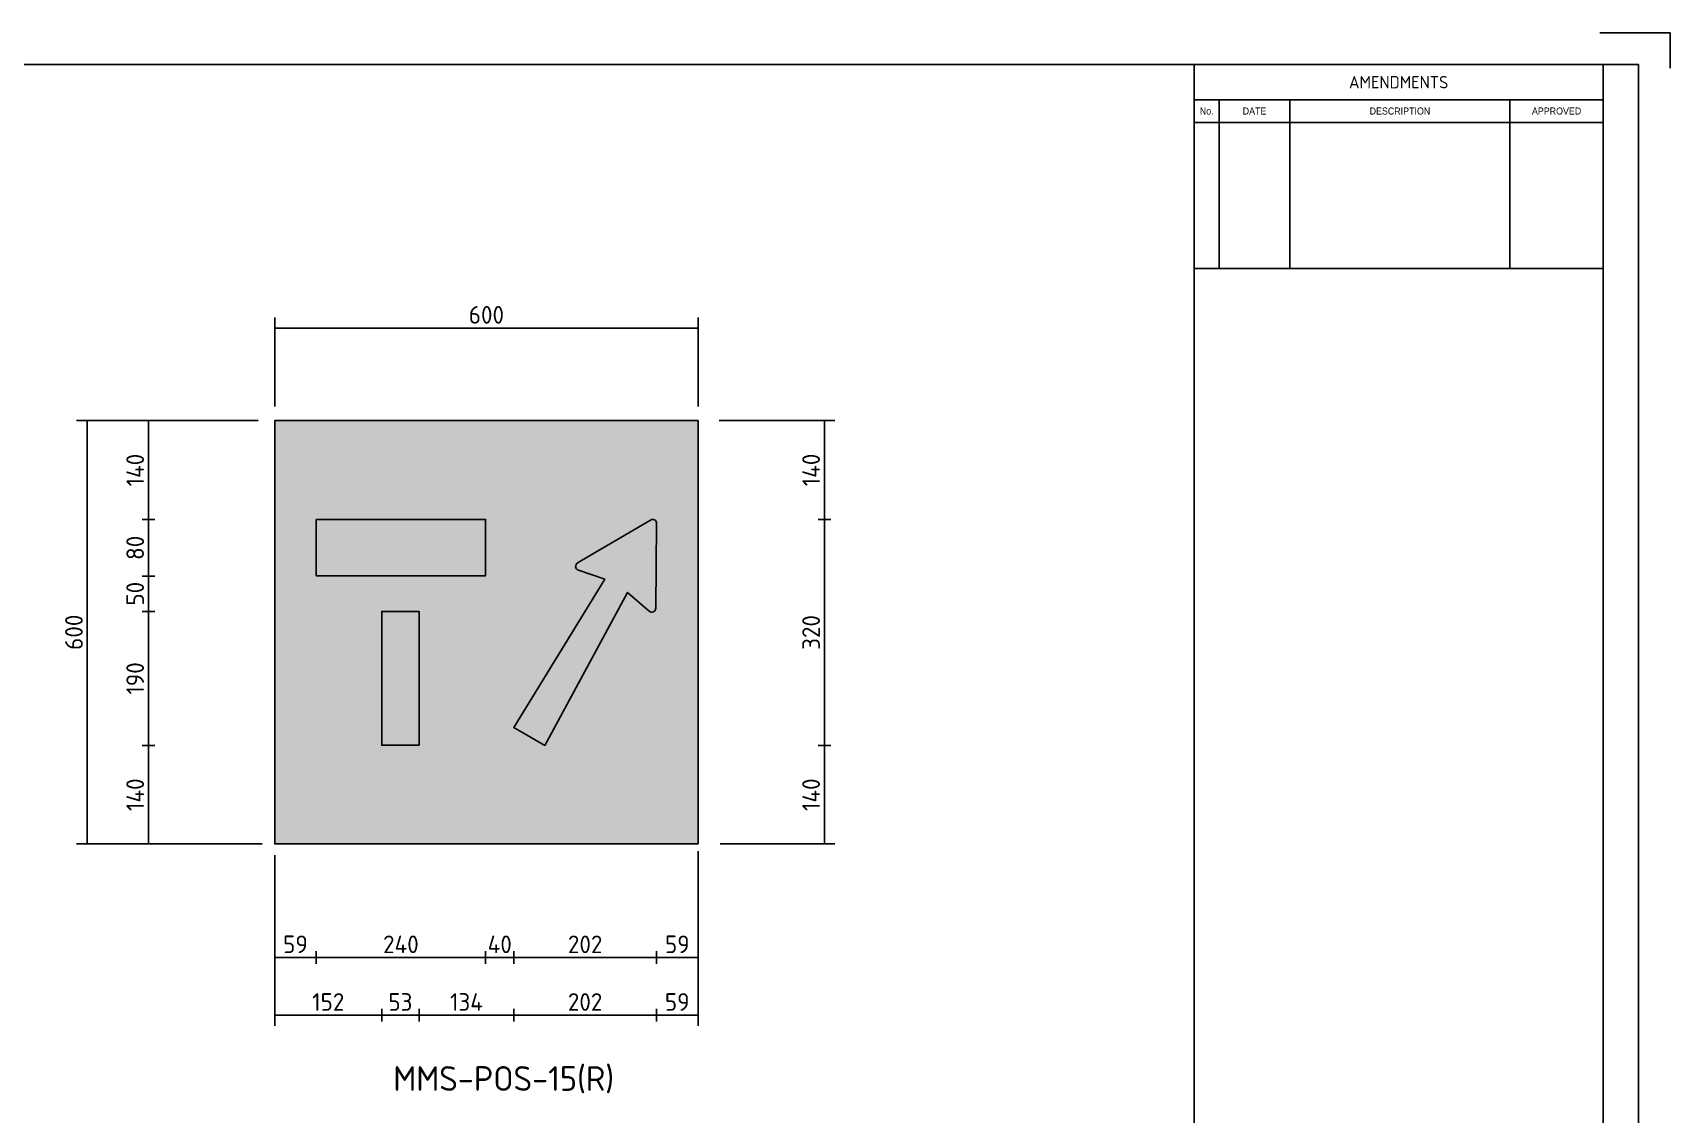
# Model space of a CAD drawing. Extents: x 0 to 420, y 0 to 297.
# Drawn here: x 187.9 to 420, y 143.8 to 297 of the extents above; entities that cross this region are included whole.
import ezdxf
from ezdxf.enums import TextEntityAlignment as Align

# ---------------------------------------------------------------- set-up
doc = ezdxf.new("R2010")
doc.units = 0
doc.header["$LTSCALE"] = 0.3
doc.header["$MEASUREMENT"] = 0
doc.linetypes.add('CENTERX2', pattern=[101.6, 63.5, -12.7, 12.7, -12.7])
doc.layers.get('0').update_dxf_attribs({"linetype": 'CONTINUOUS'})
doc.layers.get('DEFPOINTS').update_dxf_attribs({"linetype": 'CONTINUOUS'})
for name, color, linetype in [('L25', 1, 'CONTINUOUS'), ('L35', 3, 'CONTINUOUS'), ('T25', 1, 'CONTINUOUS'), ('TBLK18', 4, 'CONTINUOUS'), ('TBLK25', 1, 'CONTINUOUS'), ('TBLK35', 3, 'CONTINUOUS'), ('TBLK50', 7, 'CONTINUOUS')]:
    doc.layers.add(name, color=color, linetype=linetype)
doc.layers.add('yellow', color=7, linetype='CONTINUOUS', true_color=0xfedb00)
doc.styles.add('HELVL', font='HELVL.shx', dxfattribs={"height": 2.015})
doc.styles.add('iso', font='iso3098b.shx')
doc.dimstyles.new('SIGNSDIM', dxfattribs={"dimtxt": 2.5, "dimasz": 0.2, "dimexe": 1.5, "dimexo": 2, "dimtad": 1, "dimdec": 4, "dimlfac": 10, "dimrnd": 1, "dimdsep": 46, "dimtxsty": 'iso', "dimblk": 'SGNDIM', "dimcen": 2.5, "dimse2": 1, "dimadec": 0, "dimazin": 0, "dimtfac": 1, "dimtdec": 4, "dimtix": 1, "dimtmove": 0, "dimatfit": 3, "dimldrblk": 'SGNDIM', "dimfxl": 1, "dimtolj": 1, "dimtzin": 0, "dimarcsym": 0})

# ---------------------------------------------------------------- blocks, each defined once
blk = doc.blocks.new('a3amend')
at = {"layer": 'TBLK25'}
for p, q in [((0, -5), (-58, -5)), ((-54.43, -28.9), (-54.43, -5)), ((-44.43, -28.9), (-44.43, -5)), ((-13.22, -28.9), (-13.22, -5)), ((0, -8.2), (-58, -8.2)), ((0, -28.9), (-58, -28.9))]:
    blk.add_line(p, q, dxfattribs=at)
at = {"layer": 'TBLK18', "style": 'HELVL', "width": 0.9}
for s, p in [('No.', (-56.21, -7.09)), ('DATE', (-49.43, -7.09)), ('DESCRIPTION', (-28.82, -7.09)), ('APPROVED', (-6.61, -7.09))]:
    blk.add_text(s, height=1, dxfattribs=at).set_placement(p, align=Align.CENTER)
at = {"layer": 'TBLK25', "style": 'iso'}
blk.add_text('AMENDMENTS', height=1.75, dxfattribs=at).set_placement((-29, -3.38), align=Align.CENTER)
blk = doc.blocks.new('A3BBLK')
at = {"layer": 'TBLK25'}
for q in [(410, 297), (420, 292)]:
    blk.add_line((420, 297), q, dxfattribs=at)
at = {"layer": 'TBLK50'}
for p, q in [((415.5, 292.5), (13, 292.5)), ((352.5, 4.5), (352.5, 292.5)), ((415.5, 4.5), (415.5, 292.5))]:
    blk.add_line(p, q, dxfattribs=at)
blk = doc.blocks.new('a3_in_vtblk std dwg')
at = {"layer": 'TBLK35'}
blk.add_line((410.5, 37), (410.5, 292.5), dxfattribs=at)
blk.add_blockref('A3BBLK', (0, 0))
at = {"layer": 'TBLK18', "style": 'iso'}
blk.add_attdef('MR_DIRECTORATE', text='', height=1.5, dxfattribs=at).set_placement((381.5, 68.12), align=Align.CENTER)
for tag, p in [('STREET_NAME', (355.51, 62.1)), ('SUBURB_POSTCODE', (388.49, 62.1)), ('TELEPHONE_NO.', (368.31, 59.84)), ('FAX_NO.', (393.56, 59.84))]:
    blk.add_attdef(tag, p, '', height=1.5, dxfattribs=at)
at = {"layer": 'TBLK25', "style": 'iso'}
for tag, height, p in [('MR_BRANCH', 2, (381.5, 65.2)), ('ROAD_SECTION', 1.75, (384.5, 29.16)), ('SLK', 1.75, (384.5, 26.11)), ('CHAINAGE', 1.75, (384.5, 19.21))]:
    blk.add_attdef(tag, text='', height=height, dxfattribs=at).set_placement(p, align=Align.CENTER)
for tag, p, height in [('FILE_NUMBER', (371.77, 54.24), 2.5), ('DESIGNED_/_DRAWN', (371.77, 49.49), 2), ('VERIFIED', (371.77, 44.49), 2), ('APPROVED', (371.77, 39.49), 2), ('LOCAL_AUTHORITY', (370.48, 16.73), 1.25)]:
    blk.add_attdef(tag, p, '', height=height, dxfattribs=at)
at = {"layer": 'TBLK35', "style": 'iso', "width": 0.9}
for tag, p in [('ROAD_PROJECT&NUMBER', (384.5, 32.23)), ('DRAWING_DESCRIPTION', (384.5, 22.29))]:
    blk.add_attdef(tag, text='', height=2.5, dxfattribs=at).set_placement(p, align=Align.CENTER)
at = {"layer": 'TBLK50', "style": 'iso'}
blk.add_attdef('MRWA_DRG_NUMBER', (356.29, 6.08), '', height=5, dxfattribs=at)
blk = doc.blocks.new('SGNDIM')
for p, q in [((0, 0), (-1, 0)), ((0, 4.5), (0, -4.5))]:
    blk.add_line(p, q)
blk = doc.blocks.new('*D37')
at = {"layer": 'DEFPOINTS', "color": 0, "transparency": 16777216}
for p in [(228.05, 182.07), (228.05, 165.95), (222.18, 163.65)]:
    blk.add_point(p, dxfattribs=at)
at = {"layer": 'T25', "color": 0, "lineweight": -2, "transparency": 16777216}
for p, q in [((222.18, 165.65), (222.18, 167.45)), ((222.38, 165.95), (227.85, 165.95))]:
    blk.add_line(p, q, dxfattribs=at)
at = {"layer": 'T25', "color": 0, "lineweight": -2, "transparency": 16777216, "xscale": 0.2, "yscale": 0.2, "zscale": 0.2, "rotation": 180}
blk.add_blockref('SGNDIM', (222.18, 165.95), dxfattribs=at)
at = {"layer": 'T25', "color": 0, "lineweight": -2, "transparency": 16777216, "xscale": 0.2, "yscale": 0.2, "zscale": 0.2}
blk.add_blockref('SGNDIM', (228.05, 165.95), dxfattribs=at)
at = {"layer": 'T25', "color": 0, "transparency": 16777216, "insert": (225.11, 167.83), "char_height": 2.5, "attachment_point": 5, "style": 'iso'}
blk.add_mtext('\\A1;59', dxfattribs=at)
blk = doc.blocks.new('*D38')
at = {"layer": 'DEFPOINTS', "color": 0, "transparency": 16777216}
for p in [(228.05, 173.32), (252.07, 173.32), (252.07, 165.95)]:
    blk.add_point(p, dxfattribs=at)
at = {"layer": 'T25', "color": 0, "lineweight": -2, "transparency": 16777216}
blk.add_line((228.25, 165.95), (251.87, 165.95), dxfattribs=at)
at = {"layer": 'T25', "color": 0, "lineweight": -2, "transparency": 16777216, "xscale": 0.2, "yscale": 0.2, "zscale": 0.2, "rotation": 180}
blk.add_blockref('SGNDIM', (228.05, 165.95), dxfattribs=at)
at = {"layer": 'T25', "color": 0, "lineweight": -2, "transparency": 16777216, "xscale": 0.2, "yscale": 0.2, "zscale": 0.2}
blk.add_blockref('SGNDIM', (252.07, 165.95), dxfattribs=at)
at = {"layer": 'T25', "color": 0, "transparency": 16777216, "insert": (240.06, 167.83), "char_height": 2.5, "attachment_point": 5, "style": 'iso'}
blk.add_mtext('\\A1;240', dxfattribs=at)
blk = doc.blocks.new('*D39')
at = {"layer": 'DEFPOINTS', "color": 0, "transparency": 16777216}
for p in [(276.3, 183.04), (282.18, 183.04), (282.18, 165.95)]:
    blk.add_point(p, dxfattribs=at)
at = {"layer": 'T25', "color": 0, "lineweight": -2, "transparency": 16777216}
for p, q in [((282.18, 181.04), (282.18, 164.45)), ((276.5, 165.95), (281.98, 165.95))]:
    blk.add_line(p, q, dxfattribs=at)
at = {"layer": 'T25', "color": 0, "lineweight": -2, "transparency": 16777216, "xscale": 0.2, "yscale": 0.2, "zscale": 0.2, "rotation": 180}
blk.add_blockref('SGNDIM', (276.3, 165.95), dxfattribs=at)
at = {"layer": 'T25', "color": 0, "lineweight": -2, "transparency": 16777216, "xscale": 0.2, "yscale": 0.2, "zscale": 0.2}
blk.add_blockref('SGNDIM', (282.18, 165.95), dxfattribs=at)
at = {"layer": 'T25', "color": 0, "transparency": 16777216, "insert": (279.24, 167.83), "char_height": 2.5, "attachment_point": 5, "style": 'iso'}
blk.add_mtext('\\A1;59', dxfattribs=at)
blk = doc.blocks.new('*D40')
at = {"layer": 'DEFPOINTS', "color": 0, "transparency": 16777216}
for p in [(221.82, 242.05), (204.27, 228.01), (218.64, 228.01)]:
    blk.add_point(p, dxfattribs=at)
at = {"layer": 'T25', "color": 0, "lineweight": -2, "transparency": 16777216}
for p, q in [((219.82, 242.05), (202.77, 242.05)), ((204.27, 241.85), (204.27, 228.21))]:
    blk.add_line(p, q, dxfattribs=at)
at = {"layer": 'T25', "color": 0, "lineweight": -2, "transparency": 16777216, "xscale": 0.2, "yscale": 0.2, "zscale": 0.2}
for p, rotation in [((204.27, 242.05), 90), ((204.27, 228.01), 270)]:
    blk.add_blockref('SGNDIM', p, dxfattribs=dict(at, rotation=rotation))
at = {"layer": 'T25', "color": 0, "transparency": 16777216, "insert": (202.39, 235.03), "char_height": 2.5, "attachment_point": 5, "rotation": 90, "style": 'iso'}
blk.add_mtext('\\A1;140', dxfattribs=at)
blk = doc.blocks.new('*D41')
at = {"layer": 'DEFPOINTS', "color": 0, "transparency": 16777216}
for p in [(212.23, 228.01), (204.27, 220.01), (212.23, 220.01)]:
    blk.add_point(p, dxfattribs=at)
at = {"layer": 'T25', "color": 0, "lineweight": -2, "transparency": 16777216}
blk.add_line((204.27, 227.81), (204.27, 220.21), dxfattribs=at)
at = {"layer": 'T25', "color": 0, "lineweight": -2, "transparency": 16777216, "xscale": 0.2, "yscale": 0.2, "zscale": 0.2}
for p, rotation in [((204.27, 228.01), 90), ((204.27, 220.01), 270)]:
    blk.add_blockref('SGNDIM', p, dxfattribs=dict(at, rotation=rotation))
at = {"layer": 'T25', "color": 0, "transparency": 16777216, "insert": (202.39, 224.01), "char_height": 2.5, "attachment_point": 5, "rotation": 90, "style": 'iso'}
blk.add_mtext('\\A1;80', dxfattribs=at)
blk = doc.blocks.new('*D42')
at = {"layer": 'DEFPOINTS', "color": 0, "transparency": 16777216}
for p in [(223.49, 196.01), (204.27, 182.05), (222.39, 182.05)]:
    blk.add_point(p, dxfattribs=at)
at = {"layer": 'T25', "color": 0, "lineweight": -2, "transparency": 16777216}
for p, q in [((204.27, 195.81), (204.27, 182.25)), ((220.39, 182.05), (202.77, 182.05))]:
    blk.add_line(p, q, dxfattribs=at)
at = {"layer": 'T25', "color": 0, "lineweight": -2, "transparency": 16777216, "xscale": 0.2, "yscale": 0.2, "zscale": 0.2}
for p, rotation in [((204.27, 196.01), 90), ((204.27, 182.05), 270)]:
    blk.add_blockref('SGNDIM', p, dxfattribs=dict(at, rotation=rotation))
at = {"layer": 'T25', "color": 0, "transparency": 16777216, "insert": (202.39, 189.03), "char_height": 2.5, "attachment_point": 5, "rotation": 90, "style": 'iso'}
blk.add_mtext('\\A1;140', dxfattribs=at)
blk = doc.blocks.new('*D43')
at = {"layer": 'DEFPOINTS', "color": 0, "transparency": 16777216}
for p in [(282.18, 255.16), (222.18, 242.05), (282.18, 242.05)]:
    blk.add_point(p, dxfattribs=at)
at = {"layer": 'T25', "color": 0, "lineweight": -2, "transparency": 16777216}
for p, q in [((222.18, 244.05), (222.18, 256.66)), ((282.18, 244.05), (282.18, 256.66)), ((222.38, 255.16), (281.98, 255.16))]:
    blk.add_line(p, q, dxfattribs=at)
at = {"layer": 'T25', "color": 0, "lineweight": -2, "transparency": 16777216, "xscale": 0.2, "yscale": 0.2, "zscale": 0.2, "rotation": 180}
blk.add_blockref('SGNDIM', (222.18, 255.16), dxfattribs=at)
at = {"layer": 'T25', "color": 0, "lineweight": -2, "transparency": 16777216, "xscale": 0.2, "yscale": 0.2, "zscale": 0.2}
blk.add_blockref('SGNDIM', (282.18, 255.16), dxfattribs=at)
at = {"layer": 'T25', "color": 0, "transparency": 16777216, "insert": (252.18, 257.03), "char_height": 2.5, "attachment_point": 5, "style": 'iso'}
blk.add_mtext('\\A1;600', dxfattribs=at)
blk = doc.blocks.new('*D28')
at = {"layer": 'DEFPOINTS', "color": 0, "transparency": 16777216}
for p in [(209.24, 220.01), (204.27, 215.01), (209.24, 215.01)]:
    blk.add_point(p, dxfattribs=at)
at = {"layer": 'T25', "color": 0, "lineweight": -2, "transparency": 16777216}
blk.add_line((204.27, 219.81), (204.27, 215.21), dxfattribs=at)
at = {"layer": 'T25', "color": 0, "lineweight": -2, "transparency": 16777216, "xscale": 0.2, "yscale": 0.2, "zscale": 0.2}
for p, rotation in [((204.27, 220.01), 90), ((204.27, 215.01), 270)]:
    blk.add_blockref('SGNDIM', p, dxfattribs=dict(at, rotation=rotation))
at = {"layer": 'T25', "color": 0, "transparency": 16777216, "insert": (202.39, 217.51), "char_height": 2.5, "attachment_point": 5, "rotation": 90, "style": 'iso'}
blk.add_mtext('\\A1;50', dxfattribs=at)
blk = doc.blocks.new('*D29')
at = {"layer": 'DEFPOINTS', "color": 0, "transparency": 16777216}
for p in [(223.17, 215.01), (204.27, 196.01), (223.17, 196.01)]:
    blk.add_point(p, dxfattribs=at)
at = {"layer": 'T25', "color": 0, "lineweight": -2, "transparency": 16777216}
blk.add_line((204.27, 214.81), (204.27, 196.21), dxfattribs=at)
at = {"layer": 'T25', "color": 0, "lineweight": -2, "transparency": 16777216, "xscale": 0.2, "yscale": 0.2, "zscale": 0.2}
for p, rotation in [((204.27, 215.01), 90), ((204.27, 196.01), 270)]:
    blk.add_blockref('SGNDIM', p, dxfattribs=dict(at, rotation=rotation))
at = {"layer": 'T25', "color": 0, "transparency": 16777216, "insert": (202.39, 205.51), "char_height": 2.5, "attachment_point": 5, "rotation": 90, "style": 'iso'}
blk.add_mtext('\\A1;190', dxfattribs=at)
blk = doc.blocks.new('*D30')
at = {"layer": 'DEFPOINTS', "color": 0, "transparency": 16777216}
for p in [(283.17, 242.05), (285.74, 228.04), (300.09, 228.04)]:
    blk.add_point(p, dxfattribs=at)
at = {"layer": 'T25', "color": 0, "lineweight": -2, "transparency": 16777216}
for p, q in [((285.17, 242.05), (301.59, 242.05)), ((300.09, 241.85), (300.09, 228.24))]:
    blk.add_line(p, q, dxfattribs=at)
at = {"layer": 'T25', "color": 0, "lineweight": -2, "transparency": 16777216, "xscale": 0.2, "yscale": 0.2, "zscale": 0.2}
for p, rotation in [((300.09, 242.05), 90), ((300.09, 228.04), 270)]:
    blk.add_blockref('SGNDIM', p, dxfattribs=dict(at, rotation=rotation))
at = {"layer": 'T25', "color": 0, "transparency": 16777216, "insert": (298.21, 235.05), "char_height": 2.5, "attachment_point": 5, "rotation": 90, "style": 'iso'}
blk.add_mtext('\\A1;140', dxfattribs=at)
blk = doc.blocks.new('*D31')
at = {"layer": 'DEFPOINTS', "color": 0, "transparency": 16777216}
for p in [(275.01, 196.01), (283.32, 182.05), (300.09, 182.05)]:
    blk.add_point(p, dxfattribs=at)
at = {"layer": 'T25', "color": 0, "lineweight": -2, "transparency": 16777216}
for p, q in [((300.09, 195.81), (300.09, 182.25)), ((285.32, 182.05), (301.59, 182.05))]:
    blk.add_line(p, q, dxfattribs=at)
at = {"layer": 'T25', "color": 0, "lineweight": -2, "transparency": 16777216, "xscale": 0.2, "yscale": 0.2, "zscale": 0.2}
for p, rotation in [((300.09, 196.01), 90), ((300.09, 182.05), 270)]:
    blk.add_blockref('SGNDIM', p, dxfattribs=dict(at, rotation=rotation))
at = {"layer": 'T25', "color": 0, "transparency": 16777216, "insert": (298.21, 189.03), "char_height": 2.5, "attachment_point": 5, "rotation": 90, "style": 'iso'}
blk.add_mtext('\\A1;140', dxfattribs=at)
blk = doc.blocks.new('*D32')
at = {"layer": 'DEFPOINTS', "color": 0, "transparency": 16777216}
for p in [(268.22, 228.04), (268.22, 196.01), (300.09, 196.01)]:
    blk.add_point(p, dxfattribs=at)
at = {"layer": 'T25', "color": 0, "lineweight": -2, "transparency": 16777216}
blk.add_line((300.09, 227.84), (300.09, 196.21), dxfattribs=at)
at = {"layer": 'T25', "color": 0, "lineweight": -2, "transparency": 16777216, "xscale": 0.2, "yscale": 0.2, "zscale": 0.2}
for p, rotation in [((300.09, 228.04), 90), ((300.09, 196.01), 270)]:
    blk.add_blockref('SGNDIM', p, dxfattribs=dict(at, rotation=rotation))
at = {"layer": 'T25', "color": 0, "transparency": 16777216, "insert": (298.21, 212.02), "char_height": 2.5, "attachment_point": 5, "rotation": 90, "style": 'iso'}
blk.add_mtext('\\A1;320', dxfattribs=at)
blk = doc.blocks.new('*D33')
at = {"layer": 'DEFPOINTS', "color": 0, "transparency": 16777216}
for p in [(237.34, 201.6), (222.18, 182.44), (237.34, 157.78)]:
    blk.add_point(p, dxfattribs=at)
at = {"layer": 'T25', "color": 0, "lineweight": -2, "transparency": 16777216}
for p, q in [((222.18, 180.44), (222.18, 156.28)), ((222.38, 157.78), (237.14, 157.78))]:
    blk.add_line(p, q, dxfattribs=at)
at = {"layer": 'T25', "color": 0, "lineweight": -2, "transparency": 16777216, "xscale": 0.2, "yscale": 0.2, "zscale": 0.2, "rotation": 180}
blk.add_blockref('SGNDIM', (222.18, 157.78), dxfattribs=at)
at = {"layer": 'T25', "color": 0, "lineweight": -2, "transparency": 16777216, "xscale": 0.2, "yscale": 0.2, "zscale": 0.2}
blk.add_blockref('SGNDIM', (237.34, 157.78), dxfattribs=at)
at = {"layer": 'T25', "color": 0, "transparency": 16777216, "insert": (229.76, 159.66), "char_height": 2.5, "attachment_point": 5, "style": 'iso'}
blk.add_mtext('\\A1;152', dxfattribs=at)
blk = doc.blocks.new('*D34')
at = {"layer": 'DEFPOINTS', "color": 0, "transparency": 16777216}
for p in [(237.34, 159.41), (242.64, 159.41), (242.64, 157.78)]:
    blk.add_point(p, dxfattribs=at)
at = {"layer": 'T25', "color": 0, "lineweight": -2, "transparency": 16777216}
blk.add_line((237.54, 157.78), (242.44, 157.78), dxfattribs=at)
at = {"layer": 'T25', "color": 0, "lineweight": -2, "transparency": 16777216, "xscale": 0.2, "yscale": 0.2, "zscale": 0.2, "rotation": 180}
blk.add_blockref('SGNDIM', (237.34, 157.78), dxfattribs=at)
at = {"layer": 'T25', "color": 0, "lineweight": -2, "transparency": 16777216, "xscale": 0.2, "yscale": 0.2, "zscale": 0.2}
blk.add_blockref('SGNDIM', (242.64, 157.78), dxfattribs=at)
at = {"layer": 'T25', "color": 0, "transparency": 16777216, "insert": (239.99, 159.66), "char_height": 2.5, "attachment_point": 5, "style": 'iso'}
blk.add_mtext('\\A1;53', dxfattribs=at)
blk = doc.blocks.new('*D35')
at = {"layer": 'DEFPOINTS', "color": 0, "transparency": 16777216}
for p in [(276.28, 174.93), (282.18, 174.93), (282.18, 157.78)]:
    blk.add_point(p, dxfattribs=at)
at = {"layer": 'T25', "color": 0, "lineweight": -2, "transparency": 16777216}
for p, q in [((282.18, 172.93), (282.18, 156.28)), ((276.48, 157.78), (281.98, 157.78))]:
    blk.add_line(p, q, dxfattribs=at)
at = {"layer": 'T25', "color": 0, "lineweight": -2, "transparency": 16777216, "xscale": 0.2, "yscale": 0.2, "zscale": 0.2, "rotation": 180}
blk.add_blockref('SGNDIM', (276.28, 157.78), dxfattribs=at)
at = {"layer": 'T25', "color": 0, "lineweight": -2, "transparency": 16777216, "xscale": 0.2, "yscale": 0.2, "zscale": 0.2}
blk.add_blockref('SGNDIM', (282.18, 157.78), dxfattribs=at)
at = {"layer": 'T25', "color": 0, "transparency": 16777216, "insert": (279.23, 159.66), "char_height": 2.5, "attachment_point": 5, "style": 'iso'}
blk.add_mtext('\\A1;59', dxfattribs=at)
blk = doc.blocks.new('*D44')
at = {"layer": 'DEFPOINTS', "color": 0, "transparency": 16777216}
for p in [(242.64, 161.9), (256.06, 161.9), (256.06, 157.78)]:
    blk.add_point(p, dxfattribs=at)
at = {"layer": 'T25', "color": 0, "lineweight": -2, "transparency": 16777216}
blk.add_line((242.84, 157.78), (255.86, 157.78), dxfattribs=at)
at = {"layer": 'T25', "color": 0, "lineweight": -2, "transparency": 16777216, "xscale": 0.2, "yscale": 0.2, "zscale": 0.2, "rotation": 180}
blk.add_blockref('SGNDIM', (242.64, 157.78), dxfattribs=at)
at = {"layer": 'T25', "color": 0, "lineweight": -2, "transparency": 16777216, "xscale": 0.2, "yscale": 0.2, "zscale": 0.2}
blk.add_blockref('SGNDIM', (256.06, 157.78), dxfattribs=at)
at = {"layer": 'T25', "color": 0, "transparency": 16777216, "insert": (249.35, 159.66), "char_height": 2.5, "attachment_point": 5, "style": 'iso'}
blk.add_mtext('\\A1;134', dxfattribs=at)
blk = doc.blocks.new('*D45')
at = {"layer": 'DEFPOINTS', "color": 0, "transparency": 16777216}
for p in [(256.06, 172.16), (276.3, 172.16), (276.3, 165.95)]:
    blk.add_point(p, dxfattribs=at)
at = {"layer": 'T25', "color": 0, "lineweight": -2, "transparency": 16777216}
blk.add_line((256.26, 165.95), (276.1, 165.95), dxfattribs=at)
at = {"layer": 'T25', "color": 0, "lineweight": -2, "transparency": 16777216, "xscale": 0.2, "yscale": 0.2, "zscale": 0.2, "rotation": 180}
blk.add_blockref('SGNDIM', (256.06, 165.95), dxfattribs=at)
at = {"layer": 'T25', "color": 0, "lineweight": -2, "transparency": 16777216, "xscale": 0.2, "yscale": 0.2, "zscale": 0.2}
blk.add_blockref('SGNDIM', (276.3, 165.95), dxfattribs=at)
at = {"layer": 'T25', "color": 0, "transparency": 16777216, "insert": (266.18, 167.83), "char_height": 2.5, "attachment_point": 5, "style": 'iso'}
blk.add_mtext('\\A1;202', dxfattribs=at)
blk = doc.blocks.new('*D46')
at = {"layer": 'DEFPOINTS', "color": 0, "transparency": 16777216}
for p in [(252.07, 167.18), (256.06, 167.18), (256.06, 165.95)]:
    blk.add_point(p, dxfattribs=at)
at = {"layer": 'T25', "color": 0, "lineweight": -2, "transparency": 16777216}
for p, q in [((251.87, 165.95), (251.67, 165.95)), ((252.07, 165.95), (256.06, 165.95)), ((256.26, 165.95), (256.46, 165.95))]:
    blk.add_line(p, q, dxfattribs=at)
at = {"layer": 'T25', "color": 0, "lineweight": -2, "transparency": 16777216, "xscale": 0.2, "yscale": 0.2, "zscale": 0.2}
blk.add_blockref('SGNDIM', (252.07, 165.95), dxfattribs=at)
at = {"layer": 'T25', "color": 0, "lineweight": -2, "transparency": 16777216, "xscale": 0.2, "yscale": 0.2, "zscale": 0.2, "rotation": 180}
blk.add_blockref('SGNDIM', (256.06, 165.95), dxfattribs=at)
at = {"layer": 'T25', "color": 0, "transparency": 16777216, "insert": (254.07, 167.83), "char_height": 2.5, "attachment_point": 5, "style": 'iso'}
blk.add_mtext('\\A1;40', dxfattribs=at)
blk = doc.blocks.new('*D47')
at = {"layer": 'DEFPOINTS', "color": 0, "transparency": 16777216}
for p in [(220.32, 242.05), (195.58, 182.05), (220.32, 182.05)]:
    blk.add_point(p, dxfattribs=at)
at = {"layer": 'T25', "color": 0, "lineweight": -2, "transparency": 16777216}
for p, q in [((218.32, 242.05), (194.08, 242.05)), ((195.58, 241.85), (195.58, 182.25)), ((218.32, 182.05), (194.08, 182.05))]:
    blk.add_line(p, q, dxfattribs=at)
at = {"layer": 'T25', "color": 0, "lineweight": -2, "transparency": 16777216, "xscale": 0.2, "yscale": 0.2, "zscale": 0.2}
for p, rotation in [((195.58, 242.05), 90), ((195.58, 182.05), 270)]:
    blk.add_blockref('SGNDIM', p, dxfattribs=dict(at, rotation=rotation))
at = {"layer": 'T25', "color": 0, "transparency": 16777216, "insert": (193.71, 212.05), "char_height": 2.5, "attachment_point": 5, "rotation": 90, "style": 'iso'}
blk.add_mtext('\\A1;600', dxfattribs=at)
blk = doc.blocks.new('*D36')
at = {"layer": 'DEFPOINTS', "color": 0, "transparency": 16777216}
for p in [(256.05, 163.99), (276.28, 163.99), (276.28, 157.78)]:
    blk.add_point(p, dxfattribs=at)
at = {"layer": 'T25', "color": 0, "lineweight": -2, "transparency": 16777216}
blk.add_line((256.25, 157.78), (276.08, 157.78), dxfattribs=at)
at = {"layer": 'T25', "color": 0, "lineweight": -2, "transparency": 16777216, "xscale": 0.2, "yscale": 0.2, "zscale": 0.2, "rotation": 180}
blk.add_blockref('SGNDIM', (256.05, 157.78), dxfattribs=at)
at = {"layer": 'T25', "color": 0, "lineweight": -2, "transparency": 16777216, "xscale": 0.2, "yscale": 0.2, "zscale": 0.2}
blk.add_blockref('SGNDIM', (276.28, 157.78), dxfattribs=at)
at = {"layer": 'T25', "color": 0, "transparency": 16777216, "insert": (266.17, 159.66), "char_height": 2.5, "attachment_point": 5, "style": 'iso'}
blk.add_mtext('\\A1;202', dxfattribs=at)

msp = doc.modelspace()

# ---------------------------------------------------------------- hatches: boundary and pattern name
at = {"layer": 'L25'}
for points in [[(228.052264, 228.047313), (228.052264, 220.047313), (252.067808, 220.047313), (252.067808, 228.047313)], [(242.64365, 196.047277), (237.340217, 196.047277), (237.340217, 215.005966), (242.64365, 215.005966)]]:
    msp.add_hatch(color=256, dxfattribs=at).paths.add_polyline_path(points)
h = msp.add_hatch(color=256, dxfattribs=at)
edge = h.paths.add_edge_path()
edge.add_arc((275.725076, 227.45881), 0.577273, -0.5009578, 120.5009578)
edge.add_line((275.432079, 227.956201), (265.112012, 221.876984))
edge.add_arc((265.405009, 221.379594), 0.577273, 120.5009578, 251.2340359)
edge.add_line((265.219298, 220.833008), (268.965843, 219.560063))
edge.add_line((268.965843, 219.560063), (256.063634, 198.533297))
edge.add_line((256.063634, 198.533297), (260.442175, 196.005345))
edge.add_line((260.442175, 196.005345), (272.200784, 217.692369))
edge.add_line((272.200784, 217.692369), (275.24139, 215.046295))
edge.add_arc((275.620353, 215.481762), 0.577273, 228.96872309, 359.4990422)
edge.add_line((276.197604, 215.476714), (276.302327, 227.453763))
at = {"layer": 'yellow'}
h = msp.add_hatch(color=256, dxfattribs=at)
h.paths.add_polyline_path([(282.177295, 182.054808), (282.177295, 242.054808), (222.177295, 242.054808), (222.177295, 182.054808)])
edge = h.paths.add_edge_path(flags=16)
edge.add_arc((275.725076, 227.45881), 0.577273, 359.4990422, 480.5009578)
edge.add_line((275.432079, 227.956201), (265.112012, 221.876984))
edge.add_arc((265.405009, 221.379594), 0.577273, 120.5009578, 251.2340359)
edge.add_line((265.219298, 220.833008), (268.965843, 219.560063))
edge.add_line((268.965843, 219.560063), (256.063634, 198.533297))
edge.add_line((256.063634, 198.533297), (260.442175, 196.005345))
edge.add_line((260.442175, 196.005345), (272.200784, 217.692369))
edge.add_line((272.200784, 217.692369), (275.24139, 215.046295))
edge.add_arc((275.620353, 215.481762), 0.577273, 228.96872309, 359.4990422)
edge.add_line((276.197604, 215.476714), (276.302327, 227.453763))
h.paths.add_polyline_path([(242.64365, 196.047277), (237.340217, 196.047277), (237.340217, 215.005966), (242.64365, 215.005966)], flags=16)
h.paths.add_polyline_path([(228.052264, 228.047313), (228.052264, 220.047313), (252.067808, 220.047313), (252.067808, 228.047313)], flags=16)

# ---------------------------------------------------------------- linework, layer by layer
at = {"layer": 'L25'}
for points in [[(282.177295, 182.054808), (282.177295, 242.054808), (222.177295, 242.054808), (222.177295, 182.054808)], [(228.052264, 228.047313), (228.052264, 220.047313), (252.067808, 220.047313), (252.067808, 228.047313)], [(242.64365, 196.047277), (237.340217, 196.047277), (237.340217, 215.005966), (242.64365, 215.005966)]]:
    msp.add_lwpolyline(points, close=True, dxfattribs=at)
msp.add_lwpolyline([(276.302327, 227.453763, 0.5831939646), (275.432079, 227.956201), (265.112012, 221.876984, 0.6415763171), (265.219298, 220.833008), (268.965843, 219.560063), (256.063634, 198.533297), (260.442175, 196.005345), (272.200784, 217.692369), (275.24139, 215.046295, 0.6403281607), (276.197604, 215.476714)], format="xyb", close=True, dxfattribs=at)

# ---------------------------------------------------------------- block references
msp.add_blockref('a3_in_vtblk std dwg', (0, 0))
at = {"layer": 'TBLK25', "linetype": 'CENTERX2'}
msp.add_blockref('a3amend', (410.499999, 292.5), dxfattribs=at)

# ---------------------------------------------------------------- texts
at = {"layer": 'L35', "style": 'iso'}
msp.add_text('MMS-POS-15(R)', height=3.5, dxfattribs=at).set_placement((254.62881, 147.067734), align=Align.CENTER)

# ---------------------------------------------------------------- dimensions: what is measured, and where the dimension line sits
at = {"layer": 'T25'}
dim = msp.add_linear_dim(base=(282.177295, 255.158706), p1=(222.177295, 242.054808), p2=(282.177295, 242.054808), dimstyle='SIGNSDIM', override={"dimse2": 0}, dxfattribs=at)
dim.commit()
dim.dimension.update_dxf_attribs({"geometry": '*D43', "text_midpoint": (252.177295, 257.033706)})
for base, p1, p2, angle, override, picture, middle in [((195.584875, 182.054808), (220.32201, 242.054808), (220.32201, 182.054808), 90, {"dimse2": 0}, '*D47', (193.709875, 212.054808)), ((204.266319, 220.00613), (212.227013, 228.006391), (212.227013, 220.00613), 90, {"dimse1": 1}, '*D41', (202.391319, 224.006261)), ((300.088271, 196.005345), (268.21595, 228.036083), (268.21595, 196.005345), 90, {"dimse1": 1}, '*D32', (298.213271, 212.020714)), ((204.266319, 215.005966), (209.241753, 220.00613), (209.241753, 215.005966), 90, {"dimse1": 1}, '*D28', (202.391319, 217.506048)), ((204.266319, 196.005345), (223.172968, 215.005966), (223.172968, 196.005345), 90, {"dimse1": 1}, '*D29', (202.391319, 205.505656)), ((204.266319, 182.054808), (223.486915, 196.005345), (222.387947, 182.054808), 90, {"dimse1": 1, "dimse2": 0}, '*D42', (202.391319, 189.030076)), ((300.088271, 182.054808), (275.012585, 196.005345), (283.315893, 182.054808), 90, {"dimse1": 1, "dimse2": 0}, '*D31', (298.213271, 189.030076)), ((282.177295, 165.95091), (276.302327, 183.044104), (282.177295, 183.044104), 0, {"dimse1": 1, "dimse2": 0}, '*D39', (279.239811, 167.82591)), ((282.177295, 157.782082), (276.284938, 174.92587), (282.177295, 174.92587), 0, {"dimse1": 1, "dimse2": 0}, '*D35', (279.231116, 159.657082)), ((252.067808, 165.95091), (228.052264, 173.316382), (252.067808, 173.316382), 0, {"dimse1": 1}, '*D38', (240.060036, 167.82591)), ((276.302327, 165.95091), (256.063634, 172.158037), (276.302327, 172.158037), 0, {"dimse1": 1}, '*D45', (266.18298, 167.82591)), ((256.063634, 165.95091), (252.067808, 167.176414), (256.063634, 167.176414), 0, {"dimse1": 1}, '*D46', (254.065721, 167.82591)), ((276.284938, 157.782082), (256.046245, 163.989209), (276.284938, 163.989209), 0, {"dimse1": 1}, '*D36', (266.165591, 159.657082)), ((242.64365, 157.782082), (237.340217, 159.408624), (242.64365, 159.408624), 0, {"dimse1": 1}, '*D34', (239.991933, 159.657082)), ((256.063634, 157.782082), (242.64365, 161.897938), (256.063634, 161.897938), 0, {"dimse1": 1}, '*D44', (249.353642, 159.657082))]:
    dim = msp.add_linear_dim(base=base, p1=p1, p2=p2, angle=angle, dimstyle='SIGNSDIM', override=override, dxfattribs=at)
    dim.commit()
    dim.dimension.update_dxf_attribs({"geometry": picture, "text_midpoint": middle})
for base, p1, p2, angle, picture, middle in [((204.266319, 228.006391), (221.819447, 242.054808), (218.644653, 228.006391), 90, '*D40', (202.391319, 235.0306)), ((300.0882711, 228.0360832), (283.165114, 242.0548078), (285.740326, 228.0360832), 90, '*D30', (298.2132711, 235.0454455)), ((237.340217, 157.782082), (222.177295, 182.436982), (237.340217, 201.596858), 0, '*D33', (229.758756, 159.657082)), ((228.052264, 165.95091), (222.177295, 163.648423), (228.052264, 182.073094), 0, '*D37', (225.114779, 167.82591))]:
    dim = msp.add_linear_dim(base=base, p1=p1, p2=p2, angle=angle, dimstyle='SIGNSDIM', dxfattribs=at)
    dim.commit()
    dim.dimension.update_dxf_attribs({"geometry": picture, "text_midpoint": middle})

doc.saveas('drawing.dxf')
